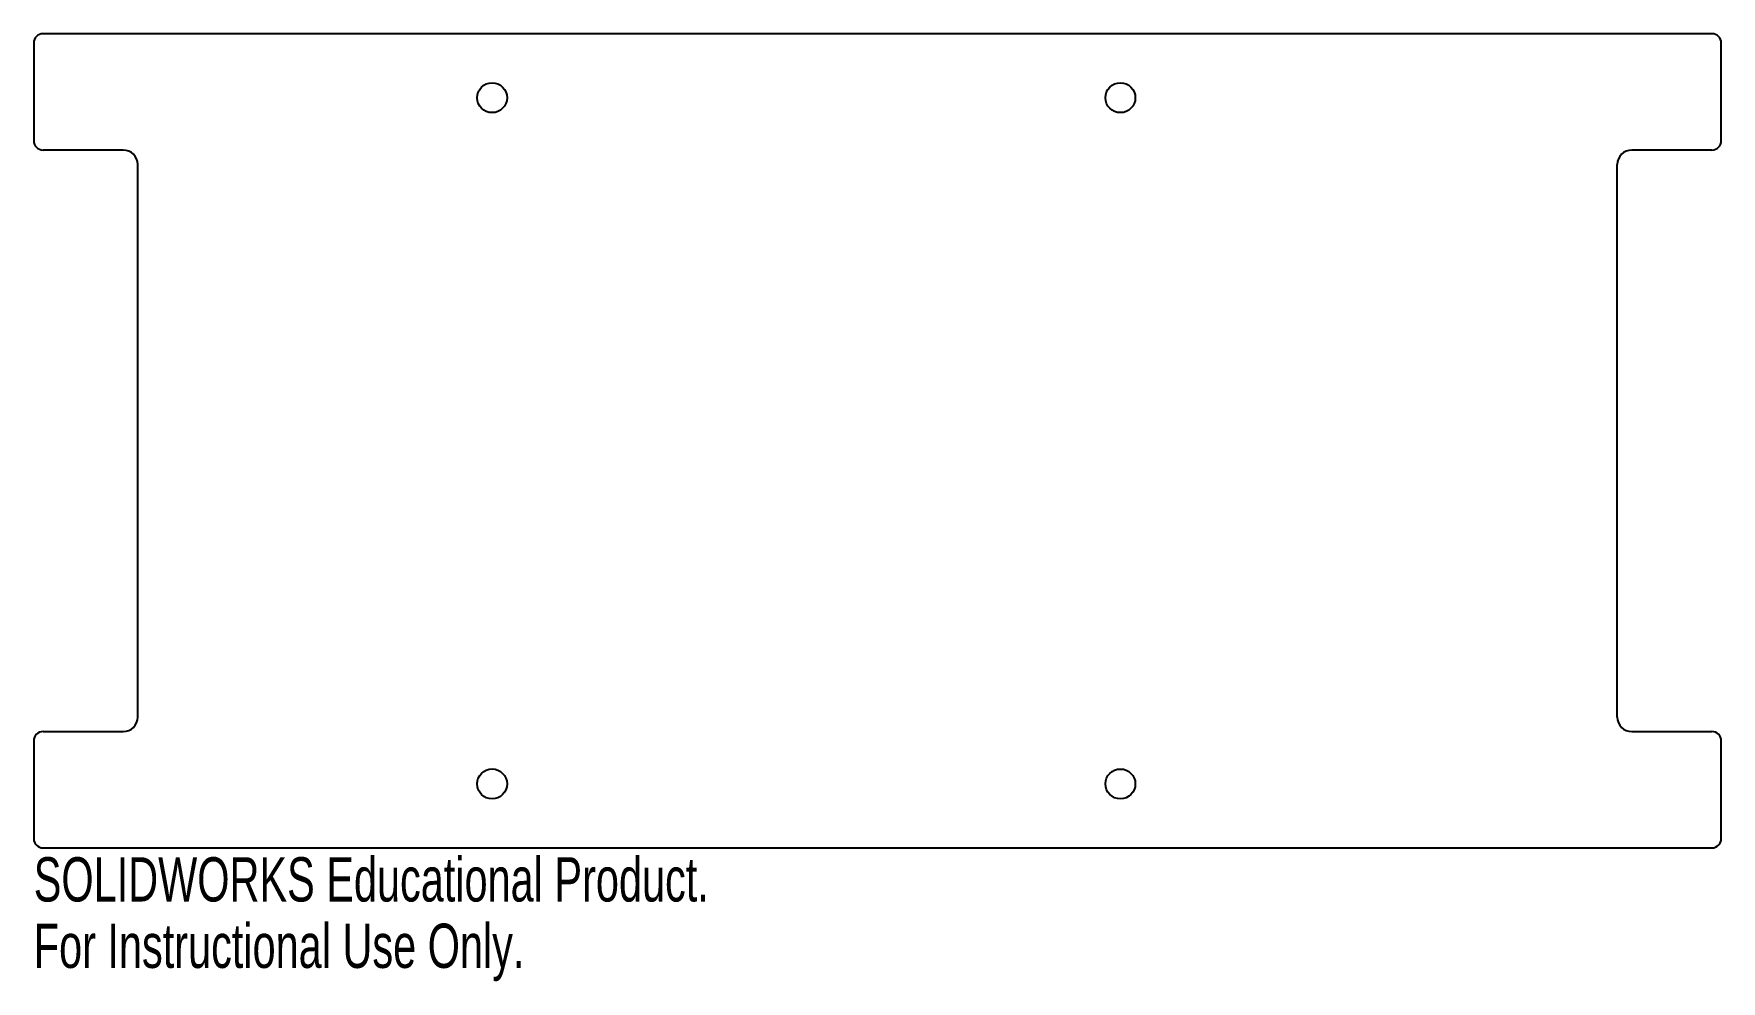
# Model space of a CAD drawing. Header units: inches. Extents: x -3.63 to 3.63, y -2.32 to 1.75.
import ezdxf

# ---------------------------------------------------------------- set-up
doc = ezdxf.new("R2010")
doc.units = ezdxf.units.IN
doc.header["$MEASUREMENT"] = 0
doc.styles.add('SLDTEXTSTYLE0', font='TXT', dxfattribs={"width": 0.7})

msp = doc.modelspace()

# ---------------------------------------------------------------- linework, layer by layer
at = {"color": 7, "linetype": 'Continuous', "lineweight": 25}
for p, q in [((3.5857, 1.75), (-3.5857, 1.75)), ((-3.6257, 1.71), (-3.6257, 1.29)), ((3.6257, 1.29), (3.6257, 1.71)), ((-3.2412, 1.25), (-3.5857, 1.25)), ((3.5857, 1.25), (3.2412, 1.25)), ((-3.1787, -1.1875), (-3.1787, 1.1875)), ((3.1787, -1.1875), (3.1787, 1.1875)), ((-3.6257, -1.29), (-3.6257, -1.71)), ((-3.5857, -1.25), (-3.2412, -1.25)), ((3.2412, -1.25), (3.5857, -1.25)), ((3.6257, -1.71), (3.6257, -1.29)), ((-3.5857, -1.75), (3.5857, -1.75))]:
    msp.add_line(p, q, dxfattribs=at)
for centre, radius in [((-1.6562, 1.475), 0.0643), ((1.0437, 1.475), 0.0642), ((-1.6562, -1.475), 0.0643), ((1.0437, -1.475), 0.0642)]:
    msp.add_circle(centre, radius, dxfattribs=at)
for centre, radius, start, end in [((-3.5857, 1.71), 0.04, 90, 180), ((3.5857, 1.71), 0.04, 0, 90), ((-3.5857, 1.29), 0.04, 180, 270), ((-3.2412, 1.1875), 0.0625, 0, 90), ((3.2412, 1.1875), 0.0625, 90, 179.99984), ((3.5857, 1.29), 0.04, 270, 0), ((-3.2412, -1.1875), 0.0625, 270, 359.99984), ((3.2412, -1.1875), 0.0625, 180, 270), ((-3.5857, -1.29), 0.04, 90, 180), ((3.5857, -1.29), 0.04, 0, 90), ((-3.5857, -1.71), 0.04, 180, 270), ((3.5857, -1.71), 0.04, 270, 0)]:
    msp.add_arc(centre, radius, start, end, dxfattribs=at)

# ---------------------------------------------------------------- texts
at = {"color": 7, "linetype": 'Continuous', "char_height": 0.1903, "attachment_point": 1, "style": 'SLDTEXTSTYLE0'}
for s, insert in [('SOLIDWORKS Educational Product.', (-3.6257, -1.7901)), ('For Instructional Use Only.', (-3.6257, -2.0756))]:
    msp.add_mtext(s, dxfattribs=dict(at, insert=insert))

doc.saveas('drawing.dxf')
